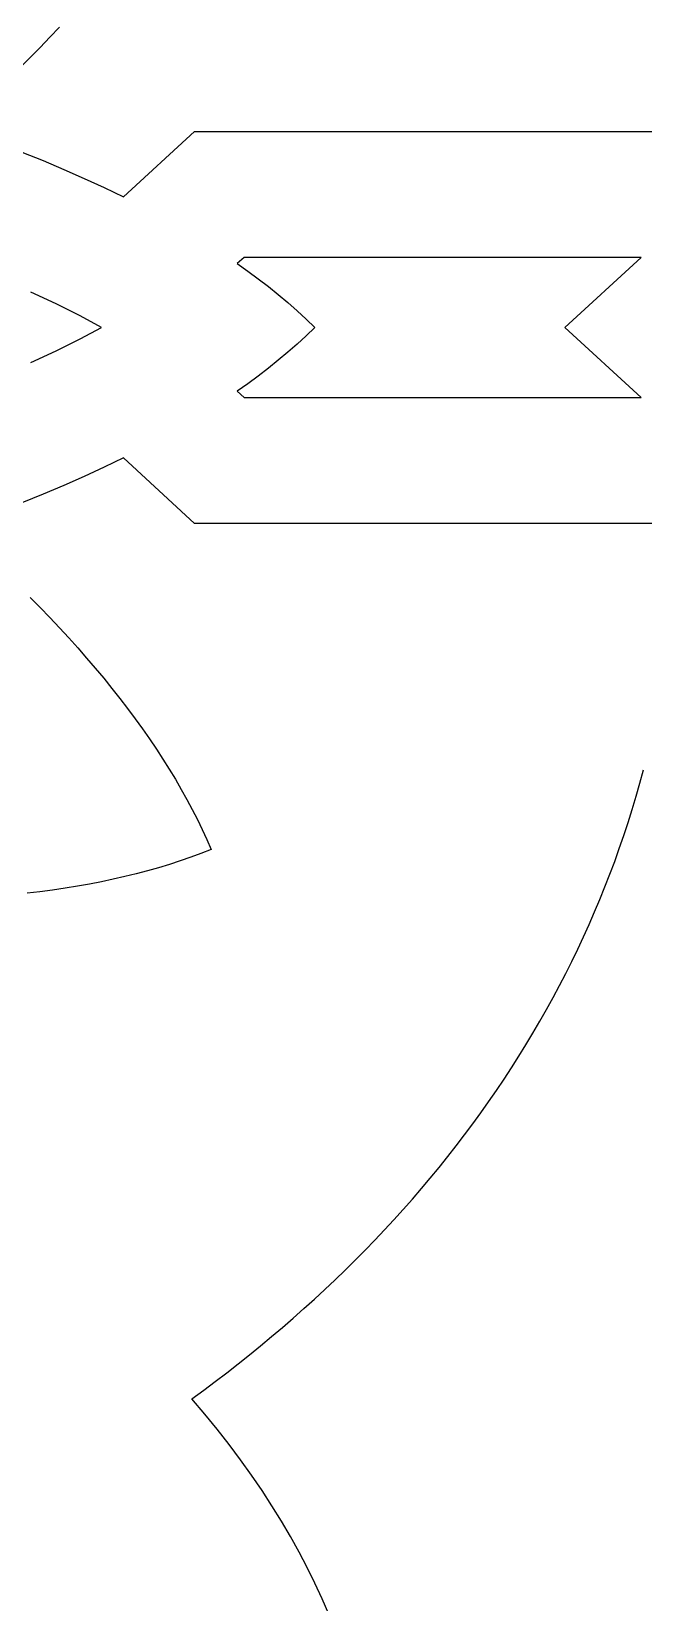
# Model space of a CAD drawing. Extents: x -5 to 96, y -47 to 131.
# Drawn here: x 63.76 to 74.22, y 20.38 to 47.22 of the extents above; entities that cross this region are included whole.
import ezdxf

# ---------------------------------------------------------------- set-up
doc = ezdxf.new("R2010")
doc.units = 0
doc.header["$MEASUREMENT"] = 0
doc.layers.add('LAYER_1', color=18, linetype='CONTINUOUS')

msp = doc.modelspace()

# ---------------------------------------------------------------- linework, layer by layer
at = {"layer": 'LAYER_1'}
for points in [[(64.239, 47.291), (64.077, 47.118), (63.911, 46.946), (63.742, 46.773), (63.569, 46.601), (63.394, 46.429), (63.214, 46.257), (63.032, 46.086), (62.846, 45.914), (62.658, 45.743), (62.466, 45.572), (62.851, 45.437), (63.229, 45.299), (63.599, 45.157), (63.962, 45.011), (64.317, 44.861), (64.664, 44.708), (65.003, 44.552), (65.333, 44.391), (66.547, 45.511), (76.011, 45.511)], [(64.239, 47.291), (64.077, 47.118), (63.911, 46.946), (63.742, 46.773), (63.569, 46.601), (63.394, 46.429), (63.214, 46.257), (63.032, 46.086), (62.846, 45.914), (62.658, 45.743), (62.466, 45.572), (62.851, 45.437), (63.229, 45.299), (63.599, 45.157), (63.962, 45.011), (64.317, 44.861), (64.664, 44.708), (65.003, 44.552), (65.333, 44.391), (66.547, 45.511), (76.011, 45.511)], [(63.752, 41.56), (64.181, 41.76), (64.591, 41.964), (64.959, 42.161), (64.591, 42.358), (64.181, 42.562), (63.752, 42.763)], [(63.752, 41.56), (64.181, 41.76), (64.591, 41.964), (64.959, 42.161), (64.591, 42.358), (64.181, 42.562), (63.752, 42.763)], [(76.011, 38.812), (66.547, 38.812), (65.333, 39.931), (65.003, 39.771), (64.664, 39.614), (64.317, 39.461), (63.962, 39.311), (63.599, 39.166)], [(76.011, 38.812), (66.547, 38.812), (65.333, 39.931), (65.003, 39.771), (64.664, 39.614), (64.317, 39.461), (63.962, 39.311), (63.599, 39.166)], [(63.742, 37.549), (63.911, 37.376), (64.077, 37.204), (64.239, 37.031), (64.397, 36.859), (64.552, 36.686), (64.703, 36.513), (64.851, 36.34), (64.995, 36.167), (65.135, 35.994), (65.272, 35.821), (65.404, 35.648), (65.533, 35.476), (65.657, 35.303), (65.778, 35.13), (65.895, 34.958), (66.007, 34.785), (66.116, 34.613), (66.22, 34.441), (66.32, 34.269), (66.416, 34.097), (66.507, 33.925), (66.595, 33.754), (66.677, 33.583), (66.756, 33.412), (66.83, 33.241), (66.657, 33.173), (66.481, 33.108), (66.302, 33.046), (66.119, 32.986), (65.933, 32.93), (65.744, 32.876), (65.552, 32.825), (65.357, 32.778), (65.158, 32.732), (64.957, 32.69), (64.753, 32.651), (64.546, 32.614), (64.336, 32.58), (64.123, 32.549), (63.907, 32.521), (63.689, 32.495)], [(63.742, 37.549), (63.911, 37.376), (64.077, 37.204), (64.239, 37.031), (64.397, 36.859), (64.552, 36.686), (64.703, 36.513), (64.851, 36.34), (64.995, 36.167), (65.135, 35.994), (65.272, 35.821), (65.404, 35.648), (65.533, 35.476), (65.657, 35.303), (65.778, 35.13), (65.895, 34.958), (66.007, 34.785), (66.116, 34.613), (66.22, 34.441), (66.32, 34.269), (66.416, 34.097), (66.507, 33.925), (66.595, 33.754), (66.677, 33.583), (66.756, 33.412), (66.83, 33.241), (66.657, 33.173), (66.481, 33.108), (66.302, 33.046), (66.119, 32.986), (65.933, 32.93), (65.744, 32.876), (65.552, 32.825), (65.357, 32.778), (65.158, 32.732), (64.957, 32.69), (64.753, 32.651), (64.546, 32.614), (64.336, 32.58), (64.123, 32.549), (63.907, 32.521), (63.689, 32.495)], [(68.841, 20.175), (68.725, 20.441), (68.602, 20.707), (68.471, 20.973), (68.332, 21.238), (68.186, 21.502), (68.031, 21.766), (67.869, 22.029), (67.699, 22.292), (67.52, 22.554), (67.333, 22.816), (67.138, 23.077), (66.934, 23.337), (66.722, 23.596), (66.502, 23.855), (66.703, 24.002), (66.901, 24.151), (67.098, 24.302), (67.293, 24.454), (67.485, 24.607), (67.676, 24.762), (67.864, 24.919), (68.05, 25.077), (68.234, 25.236), (68.416, 25.398), (68.596, 25.56), (68.773, 25.724), (68.948, 25.89), (69.121, 26.057), (69.292, 26.226), (69.46, 26.396), (69.626, 26.568), (69.79, 26.741), (69.952, 26.916), (70.111, 27.092), (70.268, 27.269), (70.422, 27.448), (70.574, 27.629), (70.724, 27.811), (70.871, 27.994), (71.016, 28.179), (71.158, 28.365), (71.298, 28.553), (71.435, 28.742), (71.57, 28.933), (71.703, 29.125), (71.833, 29.318), (71.96, 29.513), (72.085, 29.71), (72.207, 29.907), (72.327, 30.106), (72.444, 30.307), (72.559, 30.509), (72.67, 30.712), (72.78, 30.917), (72.886, 31.123), (72.99, 31.33), (73.091, 31.539), (73.19, 31.749), (73.286, 31.961), (73.379, 32.174), (73.469, 32.388), (73.556, 32.604), (73.641, 32.821), (73.723, 33.039), (73.802, 33.259), (73.878, 33.48), (73.952, 33.702), (74.023, 33.926), (74.09, 34.151), (74.155, 34.377), (74.217, 34.604)], [(68.841, 20.175), (68.725, 20.441), (68.602, 20.707), (68.471, 20.973), (68.332, 21.238), (68.186, 21.502), (68.031, 21.766), (67.869, 22.029), (67.699, 22.292), (67.52, 22.554), (67.333, 22.816), (67.138, 23.077), (66.934, 23.337), (66.722, 23.596), (66.502, 23.855), (66.703, 24.002), (66.901, 24.151), (67.098, 24.302), (67.293, 24.454), (67.485, 24.607), (67.676, 24.762), (67.864, 24.919), (68.05, 25.077), (68.234, 25.236), (68.416, 25.398), (68.596, 25.56), (68.773, 25.724), (68.948, 25.89), (69.121, 26.057), (69.292, 26.226), (69.46, 26.396), (69.626, 26.568), (69.79, 26.741), (69.952, 26.916), (70.111, 27.092), (70.268, 27.269), (70.422, 27.448), (70.574, 27.629), (70.724, 27.811), (70.871, 27.994), (71.016, 28.179), (71.158, 28.365), (71.298, 28.553), (71.435, 28.742), (71.57, 28.933), (71.703, 29.125), (71.833, 29.318), (71.96, 29.513), (72.085, 29.71), (72.207, 29.907), (72.327, 30.106), (72.444, 30.307), (72.559, 30.509), (72.67, 30.712), (72.78, 30.917), (72.886, 31.123), (72.99, 31.33), (73.091, 31.539), (73.19, 31.749), (73.286, 31.961), (73.379, 32.174), (73.469, 32.388), (73.556, 32.604), (73.641, 32.821), (73.723, 33.039), (73.802, 33.259), (73.878, 33.48), (73.952, 33.702), (74.023, 33.926), (74.09, 34.151), (74.155, 34.377), (74.217, 34.604)]]:
    msp.add_lwpolyline(points, dxfattribs=at)
msp.add_lwpolyline([(67.275, 41.07), (67.397, 40.965), (74.175, 40.965), (72.873, 42.161), (74.175, 43.357), (67.397, 43.357), (67.275, 43.253), (67.457, 43.123), (67.635, 42.991), (67.808, 42.858), (67.976, 42.722), (68.14, 42.585), (68.299, 42.445), (68.452, 42.304), (68.601, 42.161), (68.452, 42.018), (68.299, 41.877), (68.14, 41.738), (67.976, 41.6), (67.808, 41.465), (67.635, 41.331), (67.457, 41.199)], close=True, dxfattribs=at)
msp.add_lwpolyline([(67.275, 41.07), (67.397, 40.965), (74.175, 40.965), (72.873, 42.161), (74.175, 43.357), (67.397, 43.357), (67.275, 43.253), (67.457, 43.123), (67.635, 42.991), (67.808, 42.858), (67.976, 42.722), (68.14, 42.585), (68.299, 42.445), (68.452, 42.304), (68.601, 42.161), (68.452, 42.018), (68.299, 41.877), (68.14, 41.738), (67.976, 41.6), (67.808, 41.465), (67.635, 41.331), (67.457, 41.199)], close=True, dxfattribs=at)

doc.saveas('drawing.dxf')
